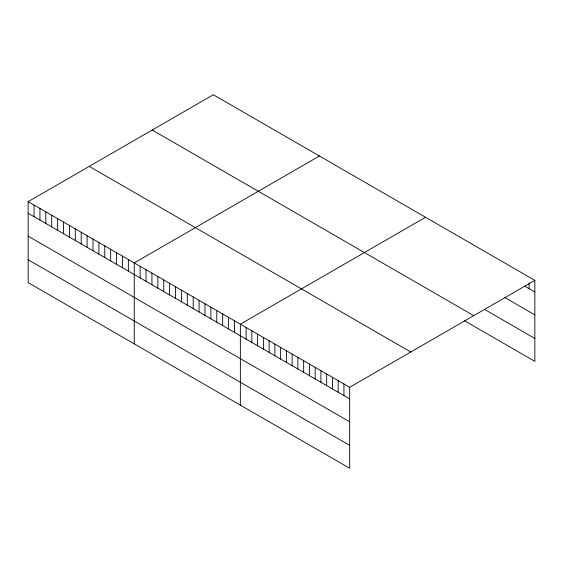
<?xml version="1.0" encoding="UTF-8"?>
<svg xmlns="http://www.w3.org/2000/svg" width="563" height="563" viewBox="0 0 563 563"><rect width="100%" height="100%" fill="white"/><g stroke="black" fill="none" stroke-linecap="round" stroke-linejoin="round"><path stroke-width="0.84" d="M28.15 201.653L349.679 387.281L349.679 468.254L28.15 282.626L28.15 201.653L213.321 94.746L534.85 280.374L534.85 361.347L464.369 320.657M319.425 156L134.254 262.907L134.254 343.887M425.529 217.262L240.359 324.168L240.359 405.142M349.679 387.281L534.85 280.374M524.779 286.187L534.85 292M504.645 297.447L534.85 314.886M484.504 309.397L534.85 338.462M152.214 130.025L473.743 315.653M89.257 166.374L410.786 352.002M28.15 213.278L349.679 398.907M28.15 236.164L349.679 421.793M28.15 259.74L349.679 445.368M529.093 282.865L529.093 288.678M343.923 383.959L343.923 395.585M338.166 380.637L338.166 392.263M332.416 377.316L332.416 388.942M326.66 373.994L326.66 385.62M320.91 370.672L320.91 382.298M315.153 367.35L315.153 378.976M309.404 364.029L309.404 375.655M303.647 360.707L303.647 372.333M297.89 357.385L297.89 369.011M292.141 354.064L292.141 365.69M286.384 350.742L286.384 362.368M280.634 347.42L280.634 359.046M274.878 344.099L274.878 355.725M269.128 340.777L269.128 352.403M263.371 337.455L263.371 349.081M257.615 334.133L257.615 345.759M251.865 330.812L251.865 342.438M246.108 327.49L246.108 339.116M234.461 320.762L234.461 332.388M228.571 317.363L228.571 328.989M222.674 313.957L222.674 325.583M216.776 310.558L216.776 322.177M210.886 307.152L210.886 318.778M204.988 303.753L204.988 315.371M199.098 300.346L199.098 311.972M193.2 296.94L193.2 308.566M187.303 293.541L187.303 305.16M181.413 290.135L181.413 301.761M175.515 286.736L175.515 298.355M169.625 283.33L169.625 294.956M163.727 279.924L163.727 291.55M157.83 276.524L157.83 288.15M151.94 273.118L151.94 284.744M146.042 269.719L146.042 281.338M140.145 266.313L140.145 277.939M128.357 259.508L128.357 271.134M122.467 256.102L122.467 267.728M116.569 252.703L116.569 264.321M110.672 249.296L110.672 260.922M104.781 245.897L104.781 257.516M98.884 242.491L98.884 254.117M92.994 239.085L92.994 250.711M87.096 235.686L87.096 247.305M81.199 232.28L81.199 243.906M75.308 228.881L75.308 240.5M69.411 225.474L69.411 237.1M63.52 222.068L63.52 233.694M57.623 218.669L57.623 230.295M51.726 215.263L51.726 226.889M45.835 211.864L45.835 223.483M39.938 208.458L39.938 220.084M34.047 205.059L34.047 216.678"/></g></svg>
